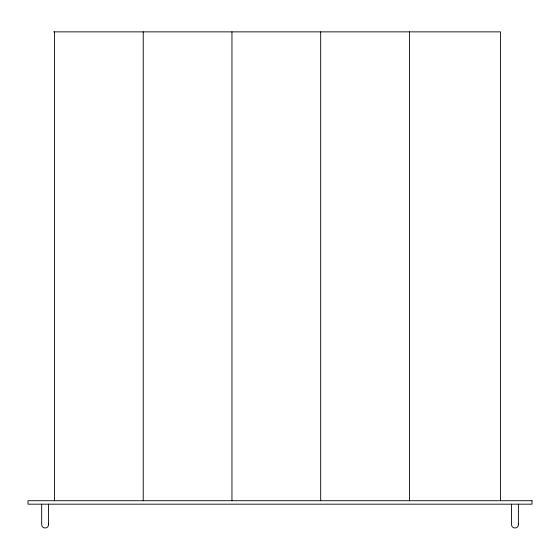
<?xml version="1.0" encoding="UTF-8"?>
<svg xmlns="http://www.w3.org/2000/svg" width="560" height="560" viewBox="0 0 560 560"><rect width="100%" height="100%" fill="white"/><g stroke="black" fill="none" stroke-linecap="round" stroke-linejoin="round"><path stroke-width="0.84" d="M48.531 504.175L48.531 524.706C48.699 529.102 41.524 529.102 41.685 524.706L41.685 504.175M518.385 504.175L518.385 524.706C518.553 529.102 511.378 529.102 511.539 524.706L511.539 504.175M53.634 31.871L500.514 31.871L500.514 500.717M518.266 523.817L518.385 524.706M48.412 523.817L48.531 524.706M409.416 31.871L409.416 500.717M320.684 31.871L320.684 500.717M231.959 31.871L231.959 500.717M143.227 31.871L143.227 500.717M54.502 31.871L54.502 500.717M532 500.717L28 500.717L28 504.175L532 504.175L532 500.717"/></g></svg>
